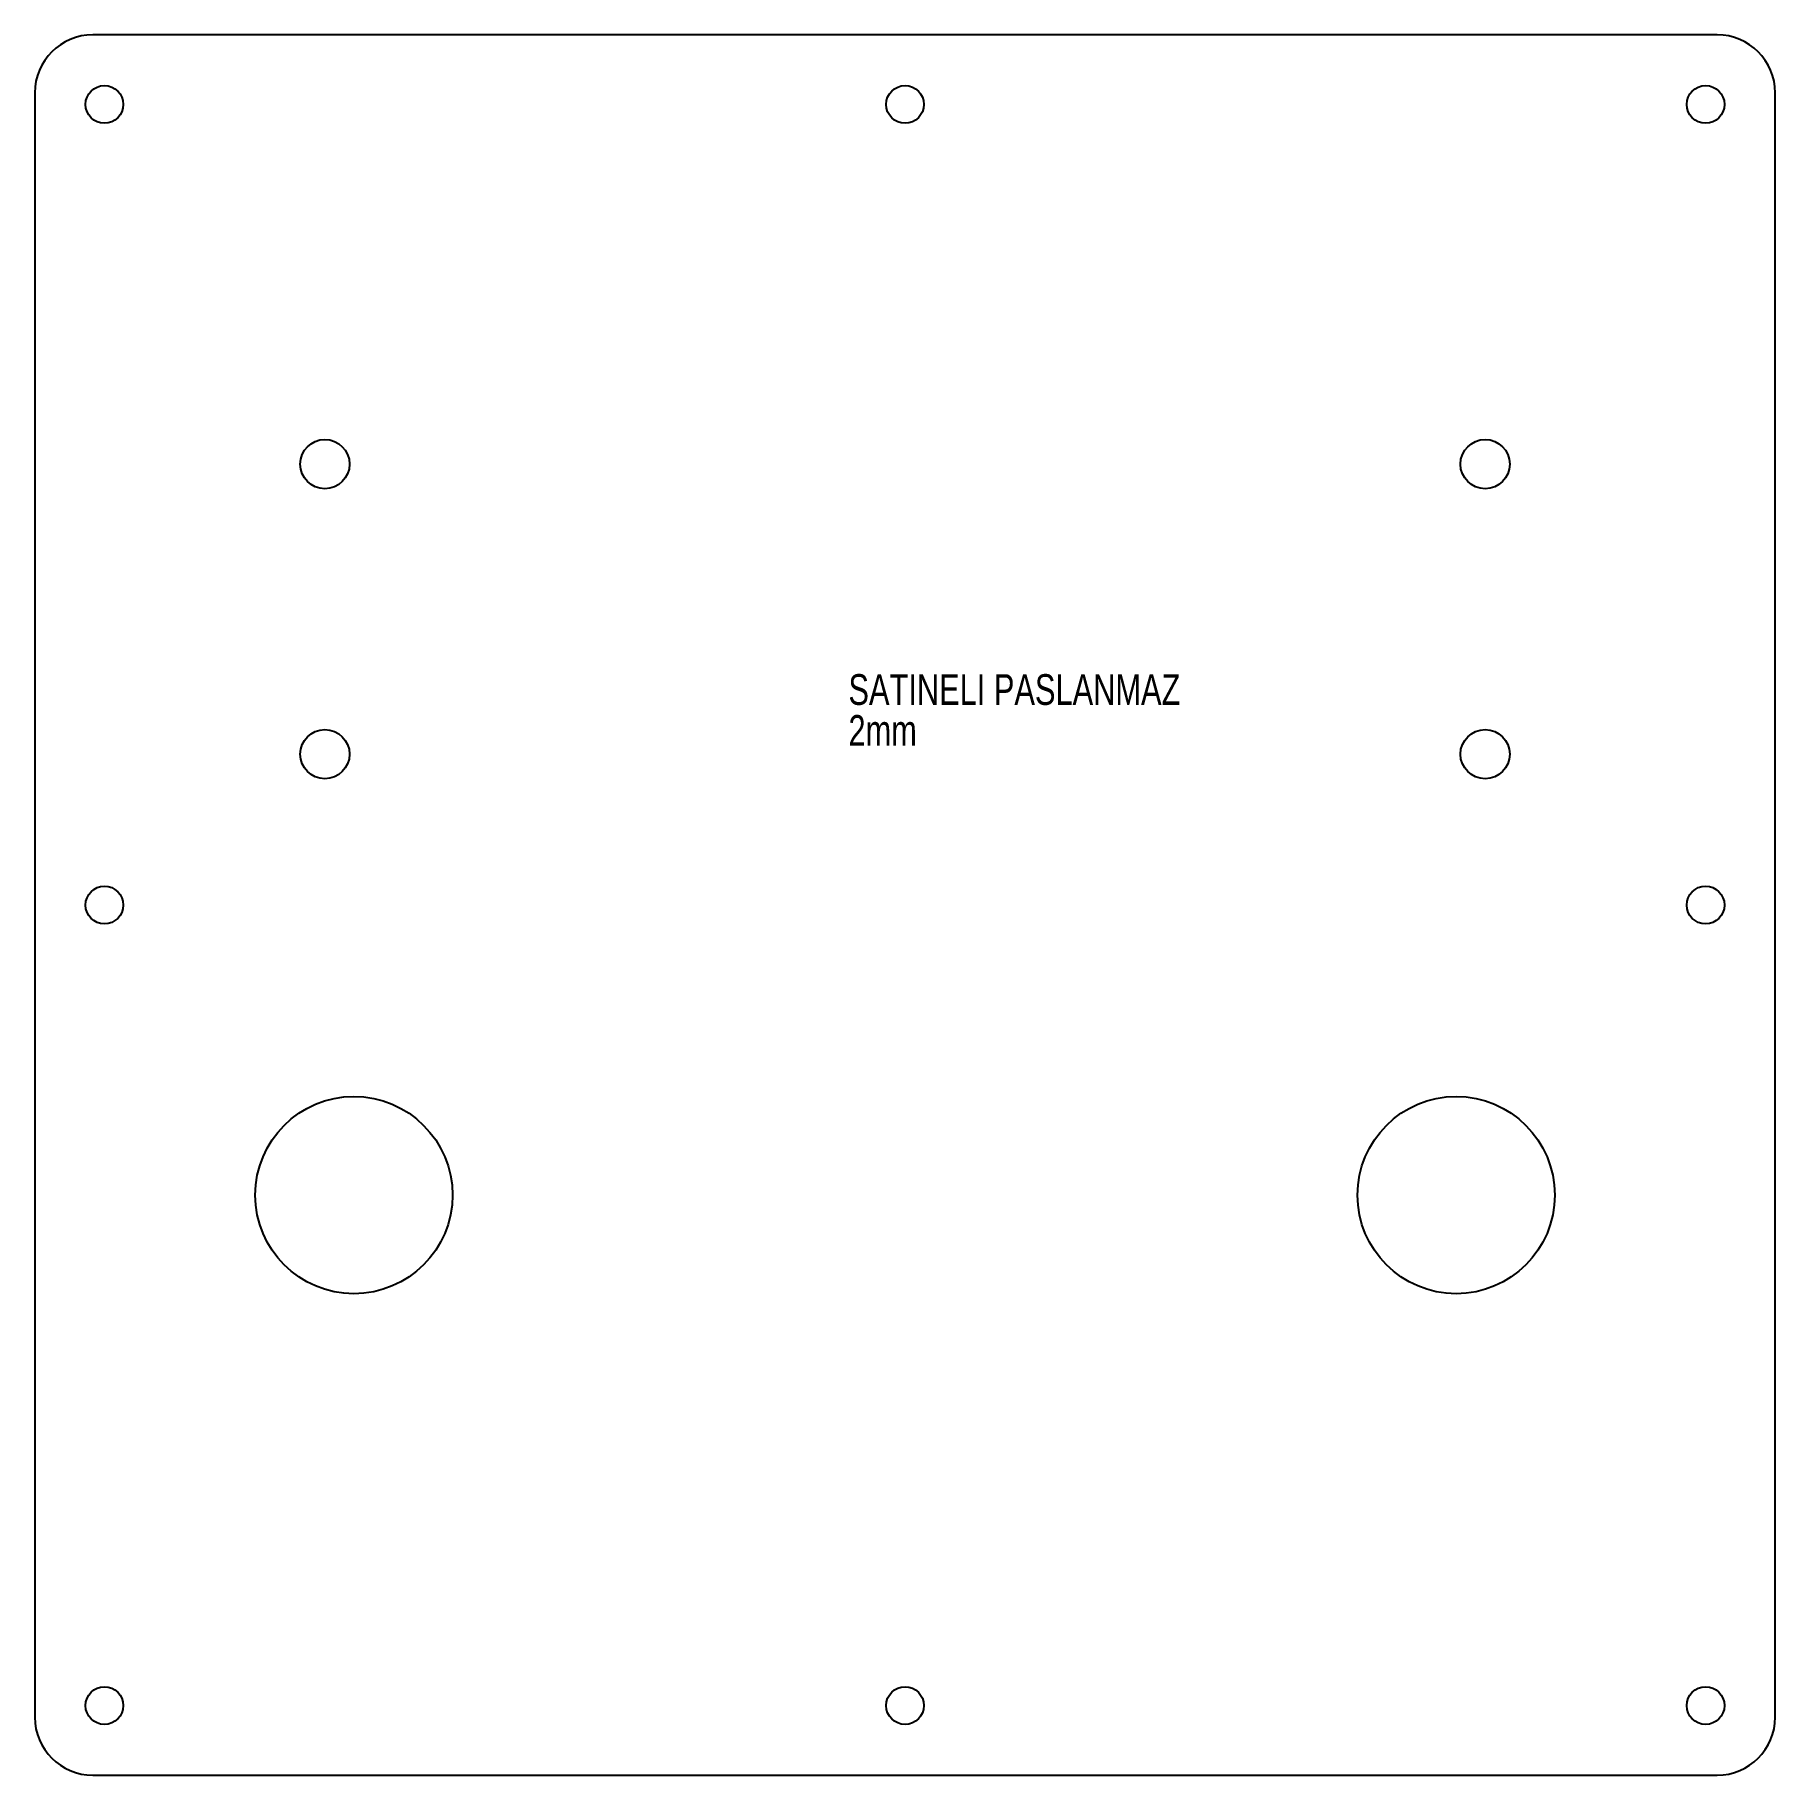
# Model space of a CAD drawing. Header units: millimetres. Extents: x -324 to -24, y -3 to 297.
import ezdxf

# ---------------------------------------------------------------- set-up
doc = ezdxf.new("R2010")
doc.units = ezdxf.units.MM
doc.styles.add('SLDTEXTSTYLE0', font='TXT', dxfattribs={"width": 0.75})

msp = doc.modelspace()

# ---------------------------------------------------------------- linework, layer by layer
at = {"color": 7, "linetype": 'Continuous', "lineweight": 25}
for p, q in [((-34.12, 296.84), (-314.12, 296.84)), ((-324.12, 286.84), (-324.12, 6.84)), ((-24.12, 6.84), (-24.12, 286.84)), ((-314.12, -3.16), (-34.12, -3.16))]:
    msp.add_line(p, q, dxfattribs=at)
for centre, radius in [((-312.12, 284.84), 3.25), ((-174.12, 284.84), 3.25), ((-36.12, 284.84), 3.25), ((-274.12, 222.84), 4.25), ((-74.12, 222.84), 4.25), ((-274.12, 172.84), 4.25), ((-74.12, 172.84), 4.25), ((-312.12, 146.84), 3.25), ((-36.12, 146.84), 3.25), ((-269.12, 96.84), 17), ((-79.12, 96.84), 17), ((-312.12, 8.84), 3.25), ((-174.12, 8.84), 3.25), ((-36.12, 8.84), 3.25)]:
    msp.add_circle(centre, radius, dxfattribs=at)
for centre, start, end in [((-314.12, 286.84), 90, 180), ((-34.12, 286.84), 0, 90), ((-314.12, 6.84), 180, 270), ((-34.12, 6.84), 270, 0)]:
    msp.add_arc(centre, 10, start, end, dxfattribs=at)

# ---------------------------------------------------------------- texts
at = {"color": 7, "linetype": 'Continuous', "lineweight": 0, "attachment_point": 1, "style": 'SLDTEXTSTYLE0'}
for s, insert, char_height in [('SATINELI PASLANMAZ', (-183.87, 186.63), 5.2917), ('2mm', (-183.87, 179.58), 5.292)]:
    msp.add_mtext(s, dxfattribs=dict(at, insert=insert, char_height=char_height))

doc.saveas('drawing.dxf')
